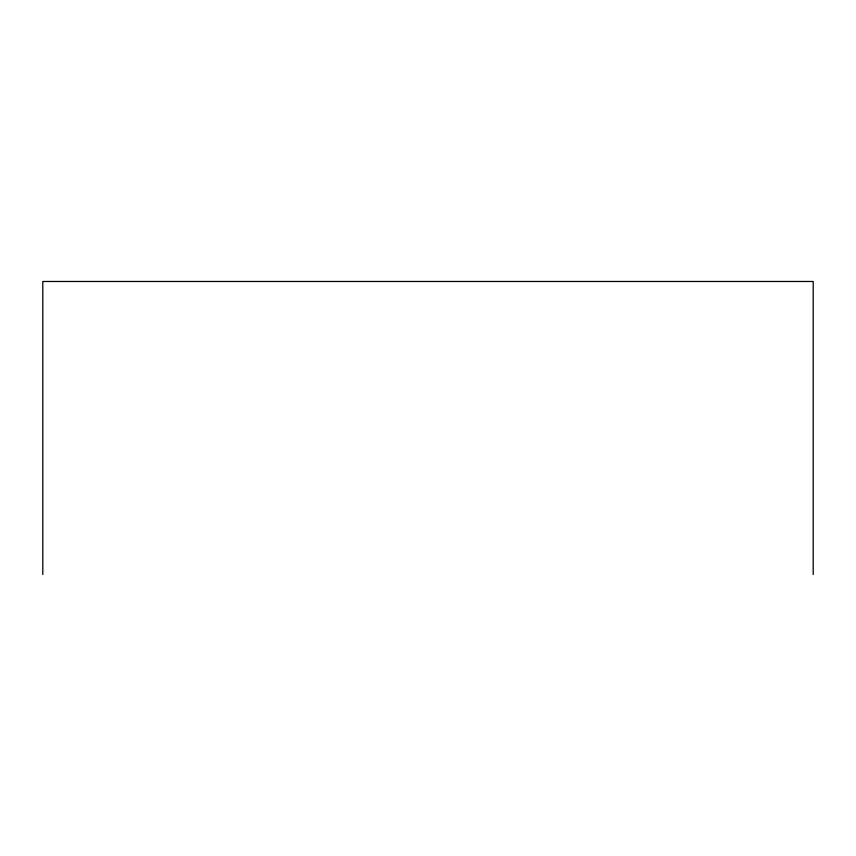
<?xml version="1.0" encoding="UTF-8"?>
<svg xmlns="http://www.w3.org/2000/svg" width="856" height="856" viewBox="0 0 856 856"><rect width="100%" height="100%" fill="white"/><g stroke="black" fill="none" stroke-linecap="round" stroke-linejoin="round"><path stroke-width="1.28" d="M813.2 574.526L813.2 281.474L42.8 281.474L42.8 574.526"/></g></svg>
